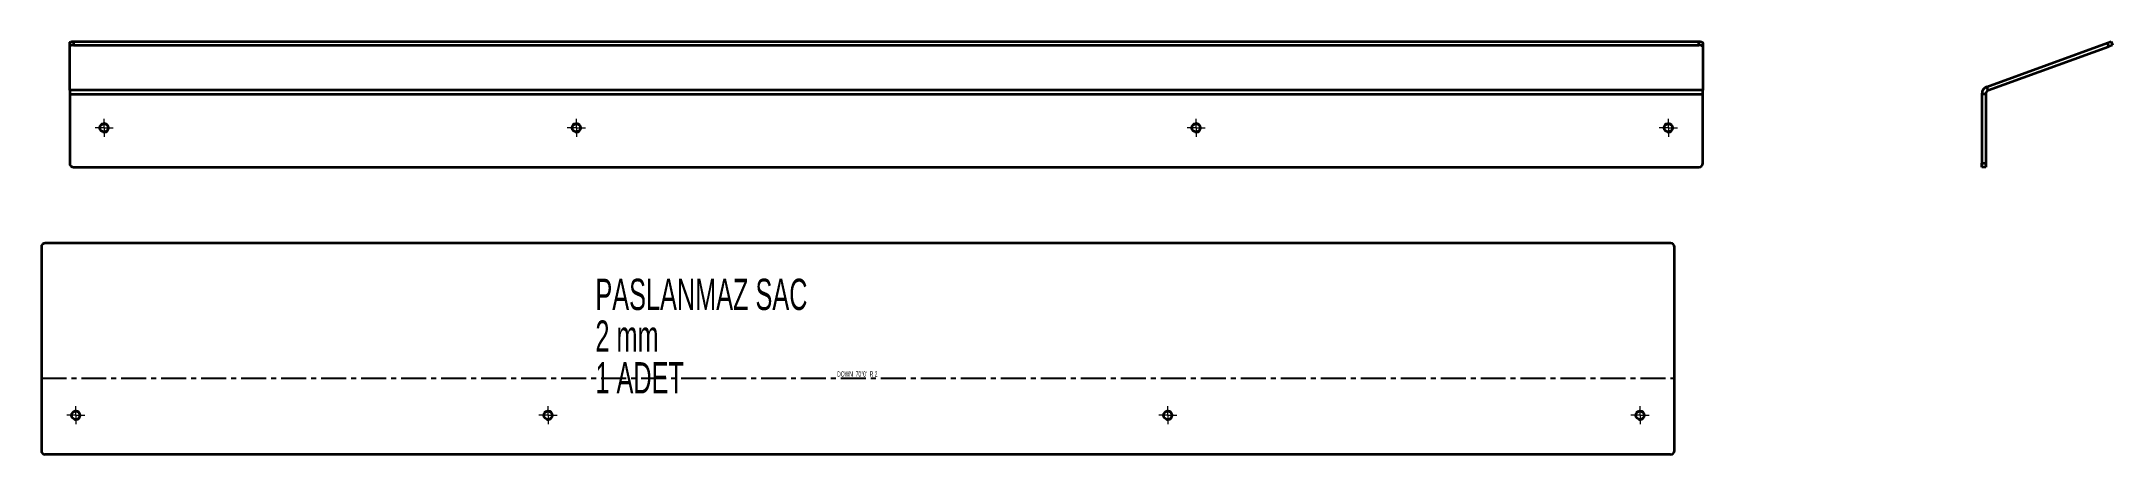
# Model space of a CAD drawing. Header units: millimetres. Extents: x -223 to 830, y 88 to 298.
import ezdxf

# ---------------------------------------------------------------- set-up
doc = ezdxf.new("R2010")
doc.units = ezdxf.units.MM
doc.linetypes.add('CENTERX2', pattern=[20.32, 12.7, -2.54, 2.54, -2.54])
doc.styles.add('SLDTEXTSTYLE0', font='TXT', dxfattribs={"width": 0.605})
doc.styles.add('SLDTEXTSTYLE1', font='TXT', dxfattribs={"width": 0.572187})

# ---------------------------------------------------------------- blocks, each defined once
blk = doc.blocks.new('SW_NOTE_0')
at = {"color": 0, "linetype": 'Continuous', "lineweight": 0, "attachment_point": 1, "style": 'SLDTEXTSTYLE0'}
for s, insert, char_height in [('PASLANMAZ SAC', (0, 20.5), 15.875), ('2 mm', (0, -0.7), 15.88), ('1 ADET', (0, -21.9), 15.88)]:
    blk.add_mtext(s, dxfattribs=dict(at, insert=insert, char_height=char_height))
blk = doc.blocks.new('SW_CENTERMARKSYMBOL_0')
at = {"color": 0, "linetype": 'Continuous', "lineweight": 18}
for p, q in [((-2.5, 0), (-4.6, 0)), ((0, 0), (-2.5, 0)), ((0, 2.5), (0, 4.6)), ((0, 0), (0, 2.5)), ((0, 0), (0, -2.5)), ((0, 0), (2.5, 0)), ((2.5, 0), (4.6, 0)), ((0, -2.5), (0, -4.6))]:
    blk.add_line(p, q, dxfattribs=at)
blk = doc.blocks.new('SW_CENTERMARKSYMBOL_1')
at = {"color": 0, "linetype": 'Continuous', "lineweight": 18}
for p, q in [((-2.5, 0), (-4.6, 0)), ((0, 0), (-2.5, 0)), ((0, 2.5), (0, 4.6)), ((0, 0), (0, 2.5)), ((0, 0), (0, -2.5)), ((0, 0), (2.5, 0)), ((2.5, 0), (4.6, 0)), ((0, -2.5), (0, -4.6))]:
    blk.add_line(p, q, dxfattribs=at)
blk = doc.blocks.new('SW_CENTERMARKSYMBOL_2')
at = {"color": 0, "linetype": 'Continuous', "lineweight": 18}
for p, q in [((-2.5, 0), (-4.6, 0)), ((0, 0), (-2.5, 0)), ((0, 2.5), (0, 4.6)), ((0, 0), (0, 2.5)), ((0, 0), (0, -2.5)), ((0, 0), (2.5, 0)), ((2.5, 0), (4.6, 0)), ((0, -2.5), (0, -4.6))]:
    blk.add_line(p, q, dxfattribs=at)
blk = doc.blocks.new('SW_CENTERMARKSYMBOL_3')
at = {"color": 0, "linetype": 'Continuous', "lineweight": 18}
for p, q in [((-2.5, 0), (-4.6, 0)), ((0, 0), (-2.5, 0)), ((0, 2.5), (0, 4.6)), ((0, 0), (0, 2.5)), ((0, 0), (0, -2.5)), ((0, 0), (2.5, 0)), ((2.5, 0), (4.6, 0)), ((0, -2.5), (0, -4.6))]:
    blk.add_line(p, q, dxfattribs=at)
blk = doc.blocks.new('SW_CENTERMARKSYMBOL_4')
at = {"color": 0, "linetype": 'Continuous', "lineweight": 18}
for p, q in [((-2.5, 0), (-4.6, 0)), ((0, 0), (-2.5, 0)), ((0, 2.5), (0, 4.6)), ((0, 0), (0, 2.5)), ((0, 0), (0, -2.5)), ((0, 0), (2.5, 0)), ((2.5, 0), (4.6, 0)), ((0, -2.5), (0, -4.6))]:
    blk.add_line(p, q, dxfattribs=at)
blk = doc.blocks.new('SW_CENTERMARKSYMBOL_5')
at = {"color": 0, "linetype": 'Continuous', "lineweight": 18}
for p, q in [((-2.5, 0), (-4.6, 0)), ((0, 0), (-2.5, 0)), ((0, 2.5), (0, 4.6)), ((0, 0), (0, 2.5)), ((0, 0), (0, -2.5)), ((0, 0), (2.5, 0)), ((2.5, 0), (4.6, 0)), ((0, -2.5), (0, -4.6))]:
    blk.add_line(p, q, dxfattribs=at)
blk = doc.blocks.new('SW_CENTERMARKSYMBOL_6')
at = {"color": 0, "linetype": 'Continuous', "lineweight": 18}
for p, q in [((-2.5, 0), (-4.6, 0)), ((0, 0), (-2.5, 0)), ((0, 2.5), (0, 4.6)), ((0, 0), (0, 2.5)), ((0, 0), (0, -2.5)), ((0, 0), (2.5, 0)), ((2.5, 0), (4.6, 0)), ((0, -2.5), (0, -4.6))]:
    blk.add_line(p, q, dxfattribs=at)
blk = doc.blocks.new('SW_CENTERMARKSYMBOL_7')
at = {"color": 0, "linetype": 'Continuous', "lineweight": 18}
for p, q in [((-2.5, 0), (-4.6, 0)), ((0, 0), (-2.5, 0)), ((0, 2.5), (0, 4.6)), ((0, 0), (0, 2.5)), ((0, 0), (0, -2.5)), ((0, 0), (2.5, 0)), ((2.5, 0), (4.6, 0)), ((0, -2.5), (0, -4.6))]:
    blk.add_line(p, q, dxfattribs=at)

msp = doc.modelspace()

# ---------------------------------------------------------------- linework, layer by layer
at = {"color": 7, "linetype": 'Continuous', "lineweight": 35}
for p, q in [((-208.2, 295.7), (-208.2, 297.5)), ((-208.2, 273.4), (-208.2, 295.7)), ((-206.2, 298.2), (-206.2, 296.4)), ((-206.2, 298.2), (619.8, 298.2)), ((-206.2, 296.4), (619.8, 296.4)), ((619.8, 296.4), (619.8, 298.2)), ((621.8, 297.5), (621.8, 295.7)), ((621.8, 295.7), (621.8, 273.4)), ((766.2, 275.2), (827.5, 297.5)), ((766.9, 273.4), (828.2, 295.7)), ((827.5, 297.5), (829.4, 298.2)), ((828.2, 295.7), (827.5, 297.5)), ((830.1, 296.4), (828.2, 295.7)), ((829.4, 298.2), (830.1, 296.4)), ((766.9, 273.4), (766.2, 275.2)), ((621.8, 273.4), (-208.2, 273.4)), ((-208.2, 273.4), (-208.2, 271.5)), ((-208.2, 271.5), (621.8, 271.5)), ((-208.2, 271.5), (-208.2, 236.3)), ((621.8, 271.5), (621.8, 273.4)), ((621.8, 236.3), (621.8, 271.5)), ((765.6, 271.5), (763.6, 271.5)), ((763.6, 271.5), (763.6, 236.3)), ((765.6, 271.5), (765.6, 236.3)), ((-206.2, 234.3), (619.8, 234.3)), ((763.6, 236.3), (765.6, 236.3)), ((763.6, 234.3), (763.6, 236.3)), ((765.6, 234.3), (763.6, 234.3)), ((765.6, 236.3), (765.6, 234.3)), ((-222.6, 193.7), (-222.6, 90.2)), ((605.4, 195.7), (-220.6, 195.7)), ((607.4, 90.2), (607.4, 193.7)), ((605.4, 88.2), (-220.6, 88.2))]:
    msp.add_line(p, q, dxfattribs=at)
at = {"color": 7, "linetype": 'CENTERX2'}
msp.add_line((-222.6, 127), (607.4, 127), dxfattribs=at)
at = {"color": 7, "linetype": 'Continuous', "lineweight": 35, "flags": 128}
for points in [[(-208.2, 297.5), (-208.2, 297.7), (-208.1, 297.8), (-207.9, 297.9), (-207.6, 298), (-207.3, 298.1), (-207, 298.2), (-206.6, 298.2), (-206.2, 298.2)], [(-206.2, 296.4), (-206.6, 296.3), (-207, 296.3), (-207.3, 296.2), (-207.6, 296.2), (-207.9, 296), (-208.1, 295.9), (-208.2, 295.8), (-208.2, 295.7)], [(619.8, 298.2), (620.2, 298.2), (620.5, 298.2), (620.9, 298.1), (621.2, 298), (621.4, 297.9), (621.6, 297.8), (621.7, 297.7), (621.8, 297.5)], [(621.8, 295.7), (621.7, 295.8), (621.6, 295.9), (621.4, 296), (621.2, 296.2), (620.9, 296.2), (620.5, 296.3), (620.2, 296.3), (619.8, 296.4)]]:
    msp.add_lwpolyline(points, dxfattribs=at)
at = {"color": 7, "linetype": 'Continuous', "lineweight": 35}
for centre in [(-190.7, 254.3), (49.3, 254.3), (364.3, 254.3), (604.3, 254.3), (-205.1, 108.2), (34.9, 108.2), (349.9, 108.2), (589.9, 108.2)]:
    msp.add_circle(centre, 2.1, dxfattribs=at)
for centre, radius, start, end in [((767.6, 271.5), 4, 110, 180), ((767.6, 271.5), 2, 110, 180), ((-206.2, 236.3), 2, 180, 270), ((619.8, 236.3), 2, 270, 0), ((-220.6, 193.7), 2, 90, 180), ((605.4, 193.7), 2, 0, 90), ((-220.6, 90.2), 2, 180, 270), ((605.4, 90.2), 2, 270, 0)]:
    msp.add_arc(centre, radius, start, end, dxfattribs=at)
at = {"color": 7, "linetype": 'Continuous', "lineweight": 18}
for centre in [(-190.7, 254.3), (49.3, 254.3), (364.3, 254.3), (604.3, 254.3), (-205.1, 108.2), (34.9, 108.2), (349.9, 108.2), (589.9, 108.2)]:
    msp.add_arc(centre, 2.5, 255, 195, dxfattribs=at)

# ---------------------------------------------------------------- block references
for name, p in [('SW_CENTERMARKSYMBOL_6', (-190.7, 254.3)), ('SW_CENTERMARKSYMBOL_7', (49.3, 254.3)), ('SW_CENTERMARKSYMBOL_4', (364.3, 254.3)), ('SW_CENTERMARKSYMBOL_5', (604.3, 254.3)), ('SW_CENTERMARKSYMBOL_1', (-205.1, 108.2)), ('SW_CENTERMARKSYMBOL_0', (34.9, 108.2)), ('SW_CENTERMARKSYMBOL_3', (349.9, 108.2)), ('SW_CENTERMARKSYMBOL_2', (589.9, 108.2))]:
    msp.add_blockref(name, p, dxfattribs=at)
at = {"color": 7, "linetype": 'Continuous', "lineweight": 0}
msp.add_blockref('SW_NOTE_0', (59, 157.1), dxfattribs=at)

# ---------------------------------------------------------------- texts
at = {"color": 7, "linetype": 'Continuous', "lineweight": 0, "insert": (192.1, 130.5), "char_height": 2.646, "attachment_point": 2, "style": 'SLDTEXTSTYLE1'}
msp.add_mtext("DOWN  70°0'  R 2", dxfattribs=at)

doc.saveas('drawing.dxf')
